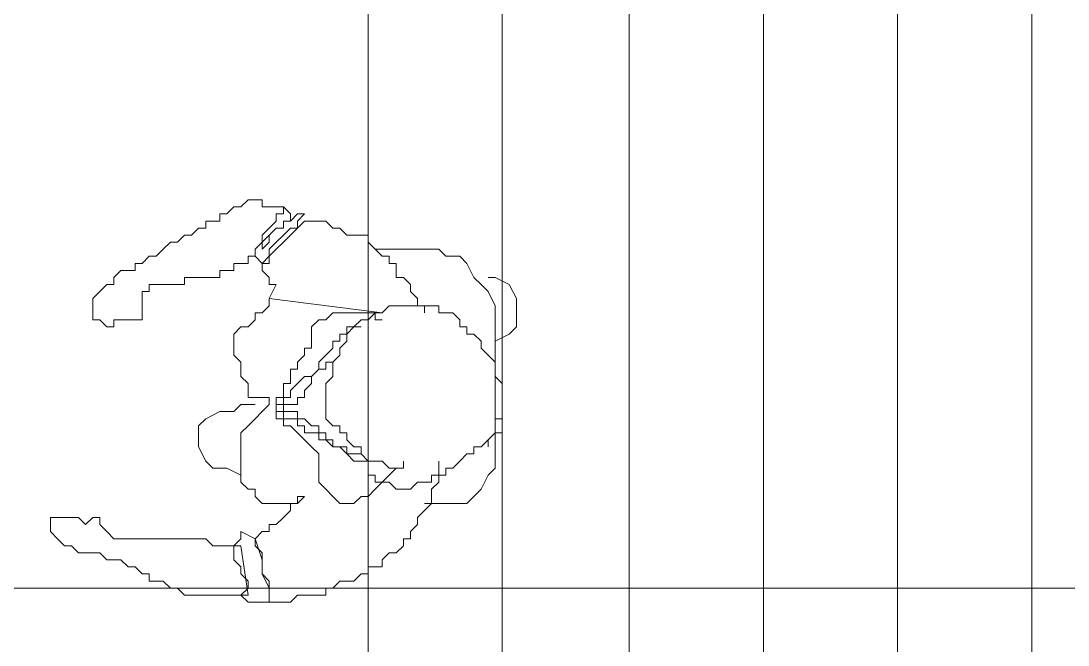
# Model space of a CAD drawing. Header units: millimetres. Extents: x 0.4 to 34.5, y 0.3 to 53.8.
# Drawn here: x 26.863 to 28.433, y 16.452 to 17.387 of the extents above; entities that cross this region are included whole.
import ezdxf

# ---------------------------------------------------------------- set-up
doc = ezdxf.new("R2010")
doc.units = ezdxf.units.MM
doc.header["$MEASUREMENT"] = 0
doc.layers.add('Layer 1', color=7, linetype='Continuous')

msp = doc.modelspace()

# ---------------------------------------------------------------- linework, layer by layer
at = {"layer": 'Layer 1', "color": 33, "lineweight": 5, "true_color": 0xcc9966}
for points in [[(27.3836, 21.088), (27.3836, 15.3411)], [(27.5846, 21.088), (27.5846, 15.3411)], [(27.7751, 21.088), (27.7751, 15.3411)], [(27.9763, 21.088), (27.9763, 15.3411)], [(28.1773, 21.088), (28.1773, 15.3411)], [(28.3784, 21.088), (28.3784, 15.3411)]]:
    msp.add_lwpolyline(points, dxfattribs=at)
at = {"layer": 'Layer 1', "lineweight": 0}
for points in [[(27.2671, 17.098), (27.2566, 17.1085), (27.246, 17.1085), (27.2354, 17.1085), (27.2248, 17.1085), (27.2248, 17.1191), (27.2142, 17.1191), (27.2036, 17.1191), (27.193, 17.1085), (27.1825, 17.1085), (27.1719, 17.098), (27.1613, 17.098), (27.1613, 17.0874), (27.1507, 17.0874), (27.1401, 17.0874), (27.1401, 17.0768), (27.1296, 17.0768), (27.119, 17.0662), (27.1084, 17.0662), (27.0978, 17.0556), (27.0872, 17.0556), (27.0766, 17.045), (27.066, 17.0345), (27.0554, 17.0345), (27.0449, 17.0239), (27.0343, 17.0239), (27.0343, 17.0133), (27.0237, 17.0133), (27.0131, 17.0133), (27.0026, 17.0027), (27.0026, 16.9921), (26.992, 16.9921), (26.9814, 16.9815), (26.9708, 16.971), (26.9708, 16.9604), (26.9708, 16.9498), (26.9708, 16.9392), (26.9814, 16.9392), (26.992, 16.9286), (27.0026, 16.9286), (27.0026, 16.9392), (27.0131, 16.9392), (27.0237, 16.9392), (27.0343, 16.9392), (27.0449, 16.9392), (27.0449, 16.9498), (27.0449, 16.9604), (27.0449, 16.971), (27.0449, 16.9815), (27.0554, 16.9815), (27.0554, 16.9921), (27.066, 16.9921), (27.0766, 16.9921), (27.0872, 16.9921), (27.0978, 16.9921), (27.1084, 16.9921), (27.1084, 17.0027), (27.119, 17.0027), (27.1296, 17.0027), (27.1401, 17.0027), (27.1507, 17.0027), (27.1613, 17.0027), (27.1613, 17.0133), (27.1719, 17.0133), (27.1825, 17.0133), (27.1825, 17.0239), (27.193, 17.0239), (27.2036, 17.0239), (27.2036, 17.0345), (27.2142, 17.0345)], [(27.2248, 17.0239), (27.2142, 17.0345), (27.2142, 17.045), (27.2248, 17.0556), (27.2248, 17.0662), (27.2354, 17.0768), (27.246, 17.0874), (27.246, 17.098), (27.2566, 17.098), (27.2566, 17.1085), (27.2671, 17.098), (27.2671, 17.0874), (27.2566, 17.0874), (27.2566, 17.0768), (27.246, 17.0768), (27.2354, 17.0662), (27.2248, 17.0556), (27.2248, 17.045), (27.2354, 17.0556), (27.2354, 17.0662), (27.246, 17.0768), (27.2566, 17.0768), (27.2566, 17.0874), (27.2671, 17.0874), (27.2777, 17.098), (27.2883, 17.098), (27.2777, 17.0874), (27.2777, 17.0768), (27.2671, 17.0768), (27.2566, 17.0662), (27.246, 17.0556), (27.2354, 17.045), (27.2354, 17.0345), (27.2248, 17.0239), (27.2248, 17.0133)], [(27.4682, 16.9498), (27.4682, 16.9604), (27.4576, 16.9604), (27.4576, 16.971), (27.4471, 16.9815), (27.4471, 16.9921), (27.4365, 17.0027), (27.4259, 17.0027), (27.4259, 17.0133), (27.4259, 17.0239), (27.4153, 17.0239), (27.4153, 17.0345), (27.4047, 17.0345), (27.3941, 17.045), (27.3836, 17.0556), (27.3836, 17.0662), (27.373, 17.0662), (27.3624, 17.0662), (27.3518, 17.0662), (27.3412, 17.0768), (27.3306, 17.0768), (27.32, 17.0874), (27.3095, 17.0874), (27.2989, 17.0874), (27.2883, 17.0874), (27.2777, 17.0768), (27.2671, 17.0662), (27.2566, 17.0556), (27.246, 17.045), (27.2354, 17.0345), (27.2354, 17.0239), (27.2248, 17.0239), (27.2248, 17.0133), (27.2354, 17.0027), (27.2354, 16.9921), (27.246, 16.9921), (27.2354, 16.971)], [(27.4682, 16.664), (27.4894, 16.664), (27.5106, 16.664), (27.5317, 16.664), (27.5423, 16.6746), (27.5529, 16.6852), (27.5635, 16.7064), (27.5741, 16.717), (27.5741, 16.7381), (27.5741, 16.7593), (27.5741, 16.791), (27.5741, 16.8122), (27.5741, 16.8334), (27.5741, 16.8545), (27.5741, 16.8757), (27.5741, 16.9075), (27.5741, 16.918), (27.5741, 16.9498), (27.5741, 16.9604), (27.5635, 16.9815), (27.5529, 16.9921), (27.5423, 17.0027), (27.5317, 17.0239), (27.5211, 17.0345), (27.5, 17.0345), (27.4894, 17.045), (27.4682, 17.045), (27.4365, 17.045), (27.4153, 17.045), (27.3941, 17.045)], [(27.5741, 16.9075), (27.5952, 16.918), (27.6058, 16.9286), (27.6058, 16.9498), (27.6058, 16.971), (27.5952, 16.9921), (27.5741, 17.0027), (27.5635, 17.0027)], [(27.4894, 16.7275), (27.4894, 16.717), (27.4894, 16.7064), (27.4894, 16.6958), (27.4788, 16.6852), (27.4788, 16.6746), (27.4788, 16.664), (27.4682, 16.6534), (27.4576, 16.6429), (27.4576, 16.6323), (27.4471, 16.6217), (27.4471, 16.6111), (27.4365, 16.6111), (27.4365, 16.6005), (27.4259, 16.59), (27.4153, 16.59), (27.4047, 16.5794), (27.4047, 16.5688), (27.3941, 16.5688), (27.3836, 16.5688), (27.3836, 16.5582), (27.373, 16.5582), (27.3624, 16.5476), (27.3518, 16.5476), (27.3412, 16.5476), (27.3306, 16.537), (27.32, 16.537), (27.32, 16.5264), (27.3095, 16.5264), (27.2989, 16.5264), (27.2883, 16.5264), (27.2777, 16.5264), (27.2671, 16.5158), (27.2566, 16.5158), (27.246, 16.5158), (27.2354, 16.5158), (27.2354, 16.5264), (27.2354, 16.537), (27.2354, 16.5476), (27.2248, 16.5582), (27.2248, 16.5688), (27.2248, 16.5794), (27.2248, 16.59), (27.2142, 16.6005), (27.2142, 16.6111), (27.2248, 16.6217), (27.2354, 16.6217), (27.2354, 16.6323), (27.246, 16.6323), (27.2566, 16.6429), (27.2671, 16.6534), (27.2671, 16.664), (27.2777, 16.664), (27.2777, 16.6746), (27.2883, 16.6746), (27.2777, 16.664), (27.2671, 16.664), (27.2566, 16.664), (27.246, 16.664), (27.2354, 16.664), (27.2248, 16.664), (27.2142, 16.6746), (27.2142, 16.6852), (27.2036, 16.6852), (27.193, 16.6958), (27.193, 16.7064), (27.193, 16.717), (27.193, 16.7275), (27.193, 16.7381), (27.193, 16.7487), (27.193, 16.7699), (27.2036, 16.7804), (27.2142, 16.791), (27.2248, 16.8016), (27.2354, 16.8122), (27.2354, 16.8228), (27.2248, 16.8228), (27.2142, 16.8228), (27.2036, 16.8228), (27.2036, 16.8334), (27.2036, 16.844), (27.193, 16.8545), (27.193, 16.8651), (27.193, 16.8757), (27.1825, 16.8863), (27.1825, 16.8969), (27.1825, 16.9075), (27.1825, 16.918), (27.193, 16.9286), (27.2036, 16.9286), (27.2142, 16.9392), (27.2142, 16.9498), (27.2248, 16.9498), (27.2354, 16.9604), (27.2354, 16.971), (27.4047, 16.9498)], [(27.5635, 16.7487), (27.5635, 16.7593), (27.5741, 16.7699), (27.5741, 16.791), (27.5846, 16.791), (27.5846, 16.8122), (27.5846, 16.8228), (27.5846, 16.8334), (27.5846, 16.844), (27.5741, 16.8545), (27.5741, 16.8651), (27.5741, 16.8757), (27.5635, 16.8863), (27.5529, 16.8969), (27.5529, 16.9075), (27.5423, 16.918), (27.5317, 16.918), (27.5317, 16.9286), (27.5211, 16.9286), (27.5211, 16.9392), (27.5106, 16.9498), (27.5, 16.9498), (27.4894, 16.9498), (27.4894, 16.9604), (27.4788, 16.9604), (27.4682, 16.9604), (27.4576, 16.9604), (27.4471, 16.9604), (27.4365, 16.9604), (27.4259, 16.9604), (27.4153, 16.9604), (27.4047, 16.9498), (27.3941, 16.9498), (27.3836, 16.9392), (27.373, 16.9392), (27.3624, 16.9286), (27.3518, 16.9286), (27.3518, 16.918), (27.3518, 16.9075), (27.3412, 16.8969), (27.3412, 16.8863), (27.3306, 16.8757), (27.3306, 16.8651), (27.3306, 16.8545), (27.32, 16.844), (27.32, 16.8228), (27.32, 16.8122), (27.32, 16.8016), (27.32, 16.791), (27.3306, 16.7804), (27.3412, 16.7804), (27.3412, 16.7699), (27.3518, 16.7699), (27.3518, 16.7593), (27.3624, 16.7487), (27.373, 16.7487), (27.373, 16.7381), (27.3836, 16.7275), (27.3836, 16.717), (27.3836, 16.7064), (27.3941, 16.7064), (27.3941, 16.6958), (27.4047, 16.6958), (27.4153, 16.6958), (27.4259, 16.6852), (27.4365, 16.6852), (27.4471, 16.6852), (27.4576, 16.6958), (27.4682, 16.6958), (27.4788, 16.6958), (27.4788, 16.7064), (27.4894, 16.7064), (27.5, 16.7064), (27.5, 16.717), (27.5106, 16.717), (27.5211, 16.7275), (27.5317, 16.7381), (27.5423, 16.7381), (27.5423, 16.7487), (27.5529, 16.7487), (27.5635, 16.7593), (27.5741, 16.7699), (27.5846, 16.7699)], [(27.4047, 16.9392), (27.4047, 16.9392), (27.3941, 16.9392), (27.3941, 16.9498), (27.3836, 16.9498), (27.373, 16.9498), (27.3624, 16.9498), (27.3518, 16.9498), (27.3412, 16.9498), (27.3306, 16.9498), (27.32, 16.9392), (27.3095, 16.9392), (27.2989, 16.9286), (27.2989, 16.918), (27.2989, 16.9075), (27.2989, 16.8969), (27.2883, 16.8969), (27.2883, 16.8863), (27.2777, 16.8757), (27.2777, 16.8651), (27.2671, 16.8651), (27.2671, 16.8545), (27.2671, 16.844), (27.2566, 16.844), (27.2566, 16.8334), (27.2566, 16.8228), (27.246, 16.8228), (27.246, 16.8122), (27.246, 16.8016), (27.246, 16.791), (27.2566, 16.791), (27.2566, 16.7804), (27.2671, 16.7804), (27.2777, 16.7699), (27.2883, 16.7593), (27.2989, 16.7487), (27.3095, 16.7381), (27.3095, 16.7275), (27.3095, 16.717), (27.3095, 16.7064), (27.3095, 16.6958), (27.32, 16.6852), (27.3306, 16.6746), (27.3412, 16.664), (27.3518, 16.664), (27.3624, 16.664), (27.373, 16.6746), (27.3836, 16.6746), (27.3941, 16.6852), (27.4047, 16.6958), (27.4153, 16.7064), (27.4259, 16.717), (27.4365, 16.717), (27.4365, 16.7275)], [(27.4047, 16.7275), (27.3941, 16.7275), (27.3836, 16.7275), (27.373, 16.7275), (27.3624, 16.7275), (27.3518, 16.7381), (27.3412, 16.7487), (27.3306, 16.7487), (27.32, 16.7593), (27.32, 16.7699), (27.3095, 16.7699), (27.3095, 16.7804), (27.2989, 16.7804), (27.2883, 16.791), (27.2777, 16.791), (27.2777, 16.8016), (27.2671, 16.8016), (27.2566, 16.8016), (27.2566, 16.8122), (27.2671, 16.8122), (27.2777, 16.8122), (27.2777, 16.8228), (27.2883, 16.8228), (27.2883, 16.8334), (27.2989, 16.844), (27.2989, 16.8545), (27.3095, 16.8651), (27.3095, 16.8757), (27.32, 16.8863), (27.3306, 16.8969), (27.3306, 16.9075), (27.3412, 16.9075), (27.3412, 16.918), (27.3518, 16.918), (27.3624, 16.9286), (27.373, 16.9286)], [(27.4365, 16.717), (27.4259, 16.717), (27.4153, 16.717), (27.4047, 16.7275), (27.3941, 16.7275), (27.3836, 16.7275), (27.373, 16.7381), (27.3624, 16.7381), (27.3518, 16.7381), (27.3518, 16.7487), (27.3412, 16.7487), (27.3306, 16.7487), (27.3306, 16.7593), (27.32, 16.7593), (27.3095, 16.7593), (27.3095, 16.7699), (27.2989, 16.7699), (27.2883, 16.7699), (27.2883, 16.7804), (27.2777, 16.7804), (27.2777, 16.791), (27.2671, 16.791), (27.2566, 16.791), (27.2566, 16.8016), (27.246, 16.8016), (27.246, 16.8122), (27.2566, 16.8122), (27.2566, 16.8228), (27.2671, 16.8228), (27.2671, 16.8334), (27.2777, 16.844), (27.2883, 16.8545), (27.2989, 16.8545), (27.3095, 16.8651), (27.32, 16.8651), (27.32, 16.8757), (27.3306, 16.8757)], [(27.193, 16.7064), (27.1719, 16.717), (27.1507, 16.717), (27.1401, 16.7275), (27.1296, 16.7487), (27.1296, 16.7593), (27.1296, 16.7804), (27.1401, 16.791), (27.1613, 16.8016), (27.1825, 16.8016), (27.193, 16.8122), (27.2142, 16.8122)], [(27.2036, 16.5264), (27.193, 16.5264), (27.1825, 16.5264), (27.1719, 16.5264), (27.1613, 16.5264), (27.1507, 16.5264), (27.1401, 16.5264), (27.1296, 16.5264), (27.119, 16.5264), (27.1084, 16.5264), (27.0978, 16.537), (27.0872, 16.537), (27.0766, 16.5476), (27.066, 16.5476), (27.0554, 16.5476), (27.0554, 16.5582), (27.0449, 16.5582), (27.0343, 16.5688), (27.0237, 16.5688), (27.0131, 16.5794), (27.0026, 16.5794), (26.992, 16.5794), (26.9814, 16.59), (26.9708, 16.59), (26.9602, 16.59), (26.9496, 16.59), (26.939, 16.6005), (26.9284, 16.6005), (26.9179, 16.6111), (26.9073, 16.6217), (26.9073, 16.6323), (26.9073, 16.6429), (26.9179, 16.6429), (26.9284, 16.6429), (26.939, 16.6429), (26.9496, 16.6429), (26.9602, 16.6323), (26.9708, 16.6429), (26.9814, 16.6429), (26.9814, 16.6323), (26.992, 16.6217), (27.0026, 16.6111), (27.0131, 16.6111), (27.0237, 16.6111), (27.0343, 16.6111), (27.0449, 16.6111), (27.0554, 16.6111), (27.066, 16.6111), (27.0766, 16.6111), (27.0872, 16.6111), (27.0978, 16.6111), (27.1084, 16.6111), (27.1296, 16.6111), (27.1401, 16.6111), (27.1507, 16.6005), (27.1613, 16.6005), (27.1719, 16.6005), (27.1825, 16.6005), (27.193, 16.6005)], [(27.2354, 16.5264), (27.2354, 16.537), (27.2248, 16.5582), (27.2248, 16.5688), (27.2248, 16.5794), (27.2142, 16.6111), (27.193, 16.6217), (27.193, 16.6111), (27.1825, 16.6005), (27.1825, 16.59), (27.1825, 16.5794), (27.193, 16.5688), (27.193, 16.5582), (27.2036, 16.5476), (27.2036, 16.537), (27.193, 16.5264), (27.2036, 16.5158), (27.2354, 16.5158)]]:
    msp.add_lwpolyline(points, dxfattribs=at)
at = {"layer": 'Layer 1', "color": 7, "lineweight": 5, "true_color": 0xffffff}
for points in [[(27.2671, 17.098), (27.2566, 17.1085), (27.246, 17.1085), (27.2354, 17.1085), (27.2248, 17.1085), (27.2248, 17.1191), (27.2142, 17.1191), (27.2036, 17.1191), (27.193, 17.1085), (27.1825, 17.1085), (27.1719, 17.098), (27.1613, 17.098), (27.1613, 17.0874), (27.1507, 17.0874), (27.1401, 17.0874), (27.1401, 17.0768), (27.1296, 17.0768), (27.119, 17.0662), (27.1084, 17.0662), (27.0978, 17.0556), (27.0872, 17.0556), (27.0766, 17.045), (27.066, 17.0345), (27.0554, 17.0345), (27.0449, 17.0239), (27.0343, 17.0239), (27.0343, 17.0133), (27.0237, 17.0133), (27.0131, 17.0133), (27.0026, 17.0027), (27.0026, 16.9921), (26.992, 16.9921), (26.9814, 16.9815), (26.9708, 16.971), (26.9708, 16.9604), (26.9708, 16.9498), (26.9708, 16.9392), (26.9814, 16.9392), (26.992, 16.9286), (27.0026, 16.9286), (27.0026, 16.9392), (27.0131, 16.9392), (27.0237, 16.9392), (27.0343, 16.9392), (27.0449, 16.9392), (27.0449, 16.9498), (27.0449, 16.9604), (27.0449, 16.971), (27.0449, 16.9815), (27.0554, 16.9815), (27.0554, 16.9921), (27.066, 16.9921), (27.0766, 16.9921), (27.0872, 16.9921), (27.0978, 16.9921), (27.1084, 16.9921), (27.1084, 17.0027), (27.119, 17.0027), (27.1296, 17.0027), (27.1401, 17.0027), (27.1507, 17.0027), (27.1613, 17.0027), (27.1613, 17.0133), (27.1719, 17.0133), (27.1825, 17.0133), (27.1825, 17.0239), (27.193, 17.0239), (27.2036, 17.0239), (27.2036, 17.0345), (27.2142, 17.0345)], [(27.2248, 17.0239), (27.2142, 17.0345), (27.2142, 17.045), (27.2248, 17.0556), (27.2248, 17.0662), (27.2354, 17.0768), (27.246, 17.0874), (27.246, 17.098), (27.2566, 17.098), (27.2566, 17.1085), (27.2671, 17.098), (27.2671, 17.0874), (27.2566, 17.0874), (27.2566, 17.0768), (27.246, 17.0768), (27.2354, 17.0662), (27.2248, 17.0556), (27.2248, 17.045), (27.2354, 17.0556), (27.2354, 17.0662), (27.246, 17.0768), (27.2566, 17.0768), (27.2566, 17.0874), (27.2671, 17.0874), (27.2777, 17.098), (27.2883, 17.098), (27.2777, 17.0874), (27.2777, 17.0768), (27.2671, 17.0768), (27.2566, 17.0662), (27.246, 17.0556), (27.2354, 17.045), (27.2354, 17.0345), (27.2248, 17.0239), (27.2248, 17.0133)], [(27.4682, 16.9498), (27.4682, 16.9604), (27.4576, 16.9604), (27.4576, 16.971), (27.4471, 16.9815), (27.4471, 16.9921), (27.4365, 17.0027), (27.4259, 17.0027), (27.4259, 17.0133), (27.4259, 17.0239), (27.4153, 17.0239), (27.4153, 17.0345), (27.4047, 17.0345), (27.3941, 17.045), (27.3836, 17.0556), (27.3836, 17.0662), (27.373, 17.0662), (27.3624, 17.0662), (27.3518, 17.0662), (27.3412, 17.0768), (27.3306, 17.0768), (27.32, 17.0874), (27.3095, 17.0874), (27.2989, 17.0874), (27.2883, 17.0874), (27.2777, 17.0768), (27.2671, 17.0662), (27.2566, 17.0556), (27.246, 17.045), (27.2354, 17.0345), (27.2354, 17.0239), (27.2248, 17.0239), (27.2248, 17.0133), (27.2354, 17.0027), (27.2354, 16.9921), (27.246, 16.9921), (27.2354, 16.971)], [(27.4682, 16.664), (27.4894, 16.664), (27.5106, 16.664), (27.5317, 16.664), (27.5423, 16.6746), (27.5529, 16.6852), (27.5635, 16.7064), (27.5741, 16.717), (27.5741, 16.7381), (27.5741, 16.7593), (27.5741, 16.791), (27.5741, 16.8122), (27.5741, 16.8334), (27.5741, 16.8545), (27.5741, 16.8757), (27.5741, 16.9075), (27.5741, 16.918), (27.5741, 16.9498), (27.5741, 16.9604), (27.5635, 16.9815), (27.5529, 16.9921), (27.5423, 17.0027), (27.5317, 17.0239), (27.5211, 17.0345), (27.5, 17.0345), (27.4894, 17.045), (27.4682, 17.045), (27.4365, 17.045), (27.4153, 17.045), (27.3941, 17.045)], [(27.5741, 16.9075), (27.5952, 16.918), (27.6058, 16.9286), (27.6058, 16.9498), (27.6058, 16.971), (27.5952, 16.9921), (27.5741, 17.0027), (27.5635, 17.0027)], [(27.4894, 16.7275), (27.4894, 16.717), (27.4894, 16.7064), (27.4894, 16.6958), (27.4788, 16.6852), (27.4788, 16.6746), (27.4788, 16.664), (27.4682, 16.6534), (27.4576, 16.6429), (27.4576, 16.6323), (27.4471, 16.6217), (27.4471, 16.6111), (27.4365, 16.6111), (27.4365, 16.6005), (27.4259, 16.59), (27.4153, 16.59), (27.4047, 16.5794), (27.4047, 16.5688), (27.3941, 16.5688), (27.3836, 16.5688), (27.3836, 16.5582), (27.373, 16.5582), (27.3624, 16.5476), (27.3518, 16.5476), (27.3412, 16.5476), (27.3306, 16.537), (27.32, 16.537), (27.32, 16.5264), (27.3095, 16.5264), (27.2989, 16.5264), (27.2883, 16.5264), (27.2777, 16.5264), (27.2671, 16.5158), (27.2566, 16.5158), (27.246, 16.5158), (27.2354, 16.5158), (27.2354, 16.5264), (27.2354, 16.537), (27.2354, 16.5476), (27.2248, 16.5582), (27.2248, 16.5688), (27.2248, 16.5794), (27.2248, 16.59), (27.2142, 16.6005), (27.2142, 16.6111), (27.2248, 16.6217), (27.2354, 16.6217), (27.2354, 16.6323), (27.246, 16.6323), (27.2566, 16.6429), (27.2671, 16.6534), (27.2671, 16.664), (27.2777, 16.664), (27.2777, 16.6746), (27.2883, 16.6746), (27.2777, 16.664), (27.2671, 16.664), (27.2566, 16.664), (27.246, 16.664), (27.2354, 16.664), (27.2248, 16.664), (27.2142, 16.6746), (27.2142, 16.6852), (27.2036, 16.6852), (27.193, 16.6958), (27.193, 16.7064), (27.193, 16.717), (27.193, 16.7275), (27.193, 16.7381), (27.193, 16.7487), (27.193, 16.7699), (27.2036, 16.7804), (27.2142, 16.791), (27.2248, 16.8016), (27.2354, 16.8122), (27.2354, 16.8228), (27.2248, 16.8228), (27.2142, 16.8228), (27.2036, 16.8228), (27.2036, 16.8334), (27.2036, 16.844), (27.193, 16.8545), (27.193, 16.8651), (27.193, 16.8757), (27.1825, 16.8863), (27.1825, 16.8969), (27.1825, 16.9075), (27.1825, 16.918), (27.193, 16.9286), (27.2036, 16.9286), (27.2142, 16.9392), (27.2142, 16.9498), (27.2248, 16.9498), (27.2354, 16.9604), (27.2354, 16.971), (27.4047, 16.9498)], [(27.5635, 16.7487), (27.5635, 16.7593), (27.5741, 16.7699), (27.5741, 16.791), (27.5846, 16.791), (27.5846, 16.8122), (27.5846, 16.8228), (27.5846, 16.8334), (27.5846, 16.844), (27.5741, 16.8545), (27.5741, 16.8651), (27.5741, 16.8757), (27.5635, 16.8863), (27.5529, 16.8969), (27.5529, 16.9075), (27.5423, 16.918), (27.5317, 16.918), (27.5317, 16.9286), (27.5211, 16.9286), (27.5211, 16.9392), (27.5106, 16.9498), (27.5, 16.9498), (27.4894, 16.9498), (27.4894, 16.9604), (27.4788, 16.9604), (27.4682, 16.9604), (27.4576, 16.9604), (27.4471, 16.9604), (27.4365, 16.9604), (27.4259, 16.9604), (27.4153, 16.9604), (27.4047, 16.9498), (27.3941, 16.9498), (27.3836, 16.9392), (27.373, 16.9392), (27.3624, 16.9286), (27.3518, 16.9286), (27.3518, 16.918), (27.3518, 16.9075), (27.3412, 16.8969), (27.3412, 16.8863), (27.3306, 16.8757), (27.3306, 16.8651), (27.3306, 16.8545), (27.32, 16.844), (27.32, 16.8228), (27.32, 16.8122), (27.32, 16.8016), (27.32, 16.791), (27.3306, 16.7804), (27.3412, 16.7804), (27.3412, 16.7699), (27.3518, 16.7699), (27.3518, 16.7593), (27.3624, 16.7487), (27.373, 16.7487), (27.373, 16.7381), (27.3836, 16.7275), (27.3836, 16.717), (27.3836, 16.7064), (27.3941, 16.7064), (27.3941, 16.6958), (27.4047, 16.6958), (27.4153, 16.6958), (27.4259, 16.6852), (27.4365, 16.6852), (27.4471, 16.6852), (27.4576, 16.6958), (27.4682, 16.6958), (27.4788, 16.6958), (27.4788, 16.7064), (27.4894, 16.7064), (27.5, 16.7064), (27.5, 16.717), (27.5106, 16.717), (27.5211, 16.7275), (27.5317, 16.7381), (27.5423, 16.7381), (27.5423, 16.7487), (27.5529, 16.7487), (27.5635, 16.7593), (27.5741, 16.7699), (27.5846, 16.7699)], [(27.4047, 16.9392), (27.4047, 16.9392), (27.3941, 16.9392), (27.3941, 16.9498), (27.3836, 16.9498), (27.373, 16.9498), (27.3624, 16.9498), (27.3518, 16.9498), (27.3412, 16.9498), (27.3306, 16.9498), (27.32, 16.9392), (27.3095, 16.9392), (27.2989, 16.9286), (27.2989, 16.918), (27.2989, 16.9075), (27.2989, 16.8969), (27.2883, 16.8969), (27.2883, 16.8863), (27.2777, 16.8757), (27.2777, 16.8651), (27.2671, 16.8651), (27.2671, 16.8545), (27.2671, 16.844), (27.2566, 16.844), (27.2566, 16.8334), (27.2566, 16.8228), (27.246, 16.8228), (27.246, 16.8122), (27.246, 16.8016), (27.246, 16.791), (27.2566, 16.791), (27.2566, 16.7804), (27.2671, 16.7804), (27.2777, 16.7699), (27.2883, 16.7593), (27.2989, 16.7487), (27.3095, 16.7381), (27.3095, 16.7275), (27.3095, 16.717), (27.3095, 16.7064), (27.3095, 16.6958), (27.32, 16.6852), (27.3306, 16.6746), (27.3412, 16.664), (27.3518, 16.664), (27.3624, 16.664), (27.373, 16.6746), (27.3836, 16.6746), (27.3941, 16.6852), (27.4047, 16.6958), (27.4153, 16.7064), (27.4259, 16.717), (27.4365, 16.717), (27.4365, 16.7275)], [(27.4047, 16.7275), (27.3941, 16.7275), (27.3836, 16.7275), (27.373, 16.7275), (27.3624, 16.7275), (27.3518, 16.7381), (27.3412, 16.7487), (27.3306, 16.7487), (27.32, 16.7593), (27.32, 16.7699), (27.3095, 16.7699), (27.3095, 16.7804), (27.2989, 16.7804), (27.2883, 16.791), (27.2777, 16.791), (27.2777, 16.8016), (27.2671, 16.8016), (27.2566, 16.8016), (27.2566, 16.8122), (27.2671, 16.8122), (27.2777, 16.8122), (27.2777, 16.8228), (27.2883, 16.8228), (27.2883, 16.8334), (27.2989, 16.844), (27.2989, 16.8545), (27.3095, 16.8651), (27.3095, 16.8757), (27.32, 16.8863), (27.3306, 16.8969), (27.3306, 16.9075), (27.3412, 16.9075), (27.3412, 16.918), (27.3518, 16.918), (27.3624, 16.9286), (27.373, 16.9286)], [(27.4365, 16.717), (27.4259, 16.717), (27.4153, 16.717), (27.4047, 16.7275), (27.3941, 16.7275), (27.3836, 16.7275), (27.373, 16.7381), (27.3624, 16.7381), (27.3518, 16.7381), (27.3518, 16.7487), (27.3412, 16.7487), (27.3306, 16.7487), (27.3306, 16.7593), (27.32, 16.7593), (27.3095, 16.7593), (27.3095, 16.7699), (27.2989, 16.7699), (27.2883, 16.7699), (27.2883, 16.7804), (27.2777, 16.7804), (27.2777, 16.791), (27.2671, 16.791), (27.2566, 16.791), (27.2566, 16.8016), (27.246, 16.8016), (27.246, 16.8122), (27.2566, 16.8122), (27.2566, 16.8228), (27.2671, 16.8228), (27.2671, 16.8334), (27.2777, 16.844), (27.2883, 16.8545), (27.2989, 16.8545), (27.3095, 16.8651), (27.32, 16.8651), (27.32, 16.8757), (27.3306, 16.8757)], [(27.193, 16.7064), (27.1719, 16.717), (27.1507, 16.717), (27.1401, 16.7275), (27.1296, 16.7487), (27.1296, 16.7593), (27.1296, 16.7804), (27.1401, 16.791), (27.1613, 16.8016), (27.1825, 16.8016), (27.193, 16.8122), (27.2142, 16.8122)], [(27.2036, 16.5264), (27.193, 16.5264), (27.1825, 16.5264), (27.1719, 16.5264), (27.1613, 16.5264), (27.1507, 16.5264), (27.1401, 16.5264), (27.1296, 16.5264), (27.119, 16.5264), (27.1084, 16.5264), (27.0978, 16.537), (27.0872, 16.537), (27.0766, 16.5476), (27.066, 16.5476), (27.0554, 16.5476), (27.0554, 16.5582), (27.0449, 16.5582), (27.0343, 16.5688), (27.0237, 16.5688), (27.0131, 16.5794), (27.0026, 16.5794), (26.992, 16.5794), (26.9814, 16.59), (26.9708, 16.59), (26.9602, 16.59), (26.9496, 16.59), (26.939, 16.6005), (26.9284, 16.6005), (26.9179, 16.6111), (26.9073, 16.6217), (26.9073, 16.6323), (26.9073, 16.6429), (26.9179, 16.6429), (26.9284, 16.6429), (26.939, 16.6429), (26.9496, 16.6429), (26.9602, 16.6323), (26.9708, 16.6429), (26.9814, 16.6429), (26.9814, 16.6323), (26.992, 16.6217), (27.0026, 16.6111), (27.0131, 16.6111), (27.0237, 16.6111), (27.0343, 16.6111), (27.0449, 16.6111), (27.0554, 16.6111), (27.066, 16.6111), (27.0766, 16.6111), (27.0872, 16.6111), (27.0978, 16.6111), (27.1084, 16.6111), (27.1296, 16.6111), (27.1401, 16.6111), (27.1507, 16.6005), (27.1613, 16.6005), (27.1719, 16.6005), (27.1825, 16.6005), (27.193, 16.6005)], [(27.2354, 16.5264), (27.2354, 16.537), (27.2248, 16.5582), (27.2248, 16.5688), (27.2248, 16.5794), (27.2142, 16.6111), (27.193, 16.6217), (27.193, 16.6111), (27.1825, 16.6005), (27.1825, 16.59), (27.1825, 16.5794), (27.193, 16.5688), (27.193, 16.5582), (27.2036, 16.5476), (27.2036, 16.537), (27.193, 16.5264), (27.2036, 16.5158), (27.2354, 16.5158)], [(27.2036, 16.5264), (27.193, 16.6005)]]:
    msp.add_lwpolyline(points, dxfattribs=at)
at = {"layer": 'Layer 1', "color": 31, "lineweight": 5, "true_color": 0xddba99}
msp.add_lwpolyline([(25.5208, 16.537), (28.6748, 16.537)], dxfattribs=at)

doc.saveas('drawing.dxf')
